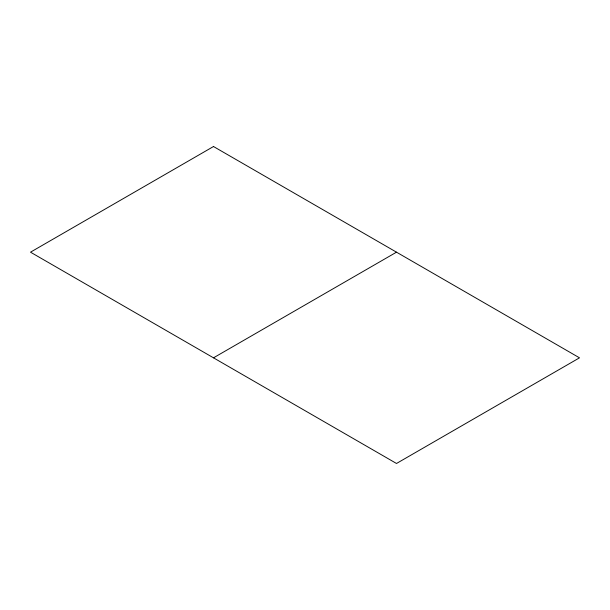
<?xml version="1.0" encoding="UTF-8"?>
<svg xmlns="http://www.w3.org/2000/svg" width="610" height="610" viewBox="0 0 610 610"><rect width="100%" height="100%" fill="white"/><g stroke="black" fill="none" stroke-linecap="round" stroke-linejoin="round"><path stroke-width="0.91" d="M213.5 357.826L396.5 252.174M213.5 146.522L30.5 252.174L396.5 463.478L579.5 357.826L213.5 146.522"/></g></svg>
